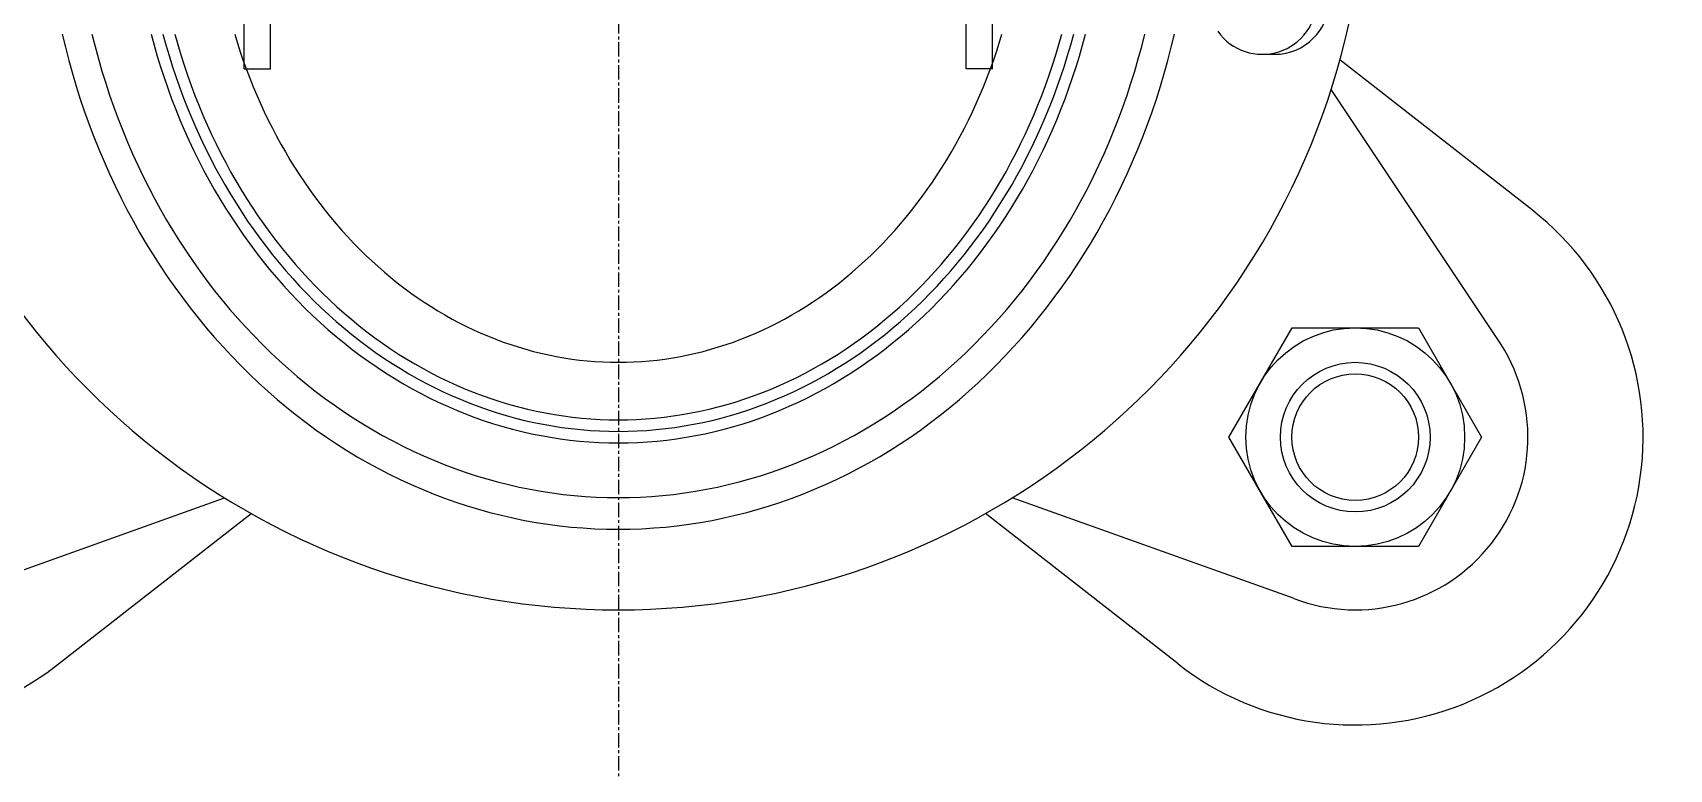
# Model space of a CAD drawing. Extents: x -190 to 176, y -982 to 176.
# Drawn here: x -50.9 to 91.3, y -78.8 to -14.9 of the extents above; entities that cross this region are included whole.
import ezdxf

# ---------------------------------------------------------------- set-up
doc = ezdxf.new("R2010")
doc.units = 0
doc.linetypes.add('CENTER', pattern=[2, 1.25, -0.25, 0.25, -0.25])
doc.linetypes.add('DASHED', pattern=[0.75, 0.5, -0.25])
doc.layers.get('0').update_dxf_attribs({"linetype": 'CONTINUOUS'})
doc.layers.add('CENTER', color=1, linetype='CENTER')

msp = doc.modelspace()

# ---------------------------------------------------------------- linework, layer by layer
at = {"color": 7, "linetype": 'CONTINUOUS'}
for p, q in [((-32.5, -18), (-32.5, 6)), ((-30.2, -18), (-30.2, 6)), ((30.2, -18), (30.2, -6)), ((32.5, -18), (32.5, -6)), ((55.93, -16.75), (57, -16.75)), ((-32.5, -18), (-30.2, -18)), ((32.5, -18), (30.2, -18)), ((79.39, -30.3), (62.67, -17.24)), ((76.32, -41.44), (61.91, -19.81)), ((-58.68, -64.02), (-34.2, -55.27)), ((58.68, -64.02), (34.2, -55.27)), ((-48.61, -69.7), (-31.89, -56.64)), ((48.61, -69.7), (31.89, -56.64))]:
    msp.add_line(p, q, dxfattribs=at)
msp.add_lwpolyline([(69.48, -40.5), (74.97, -50), (69.48, -59.5), (58.52, -59.5), (53.03, -50), (58.52, -40.5)], close=True, dxfattribs=at)
for points in [[(-48.3, -15, 0), (-48.02, -16.14, 0), (-47.73, -17.28, 0), (-47.41, -18.41, 0), (-47.08, -19.53, 0), (-46.73, -20.64, 0), (-46.35, -21.75, 0), (-45.96, -22.84, 0), (-45.55, -23.93, 0), (-45.12, -25, 0), (-44.66, -26.07, 0), (-44.2, -27.12, 0), (-43.71, -28.17, 0), (-43.2, -29.2, 0), (-42.68, -30.22, 0), (-42.14, -31.22, 0), (-41.58, -32.22, 0), (-41, -33.2, 0), (-40.41, -34.16, 0), (-39.8, -35.11, 0), (-39.17, -36.05, 0), (-38.52, -36.97, 0), (-37.86, -37.88, 0), (-37.19, -38.77, 0), (-36.5, -39.64, 0), (-35.79, -40.5, 0), (-35.07, -41.34, 0), (-34.33, -42.16, 0), (-33.58, -42.97, 0), (-32.82, -43.76, 0), (-32.04, -44.53, 0), (-31.25, -45.28, 0), (-30.44, -46.01, 0), (-29.62, -46.72, 0), (-28.79, -47.42, 0), (-27.95, -48.09, 0), (-27.1, -48.74, 0), (-26.23, -49.38, 0), (-25.36, -49.99, 0), (-24.47, -50.58, 0), (-23.57, -51.15, 0), (-22.67, -51.7, 0), (-21.75, -52.23, 0), (-20.82, -52.73, 0), (-19.89, -53.21, 0), (-18.95, -53.67, 0), (-18, -54.11, 0), (-17.04, -54.53, 0), (-16.07, -54.92, 0), (-15.1, -55.29, 0), (-14.12, -55.64, 0), (-13.14, -55.96, 0), (-12.15, -56.26, 0), (-11.16, -56.54, 0), (-10.16, -56.79, 0), (-9.15, -57.02, 0), (-8.15, -57.23, 0), (-7.14, -57.41, 0), (-6.12, -57.56, 0), (-5.11, -57.7, 0), (-4.09, -57.81, 0), (-3.07, -57.89, 0), (-2.05, -57.95, 0), (-1.02, -57.99, 0), (0, -58, 0), (1.02, -57.99, 0), (2.05, -57.95, 0), (3.07, -57.89, 0), (4.09, -57.81, 0), (5.11, -57.7, 0), (6.12, -57.56, 0), (7.14, -57.41, 0), (8.15, -57.23, 0), (9.15, -57.02, 0), (10.16, -56.79, 0), (11.16, -56.54, 0), (12.15, -56.26, 0), (13.14, -55.96, 0), (14.12, -55.64, 0), (15.1, -55.29, 0), (16.07, -54.92, 0), (17.04, -54.53, 0), (18, -54.11, 0), (18.95, -53.67, 0), (19.89, -53.21, 0), (20.82, -52.73, 0), (21.75, -52.23, 0), (22.67, -51.7, 0), (23.57, -51.15, 0), (24.47, -50.58, 0), (25.36, -49.99, 0), (26.23, -49.38, 0), (27.1, -48.74, 0), (27.95, -48.09, 0), (28.79, -47.42, 0), (29.62, -46.72, 0), (30.44, -46.01, 0), (31.25, -45.28, 0), (32.04, -44.53, 0), (32.82, -43.76, 0), (33.58, -42.97, 0), (34.33, -42.16, 0), (35.07, -41.34, 0), (35.79, -40.5, 0), (36.5, -39.64, 0), (37.19, -38.77, 0), (37.86, -37.88, 0), (38.52, -36.97, 0), (39.17, -36.05, 0), (39.8, -35.11, 0), (40.41, -34.16, 0), (41, -33.2, 0), (41.58, -32.22, 0), (42.14, -31.22, 0), (42.68, -30.22, 0), (43.2, -29.2, 0), (43.71, -28.17, 0), (44.2, -27.12, 0), (44.66, -26.07, 0), (45.12, -25, 0), (45.55, -23.93, 0), (45.96, -22.84, 0), (46.35, -21.75, 0), (46.73, -20.64, 0), (47.08, -19.53, 0), (47.41, -18.41, 0), (47.73, -17.28, 0), (48.02, -16.14, 0), (48.3, -15, 0)], [(-45.72, -15, 0), (-45.45, -16.07, 0), (-45.16, -17.14, 0), (-44.85, -18.2, 0), (-44.52, -19.25, 0), (-44.18, -20.3, 0), (-43.82, -21.33, 0), (-43.44, -22.36, 0), (-43.04, -23.38, 0), (-42.62, -24.39, 0), (-42.19, -25.39, 0), (-41.74, -26.38, 0), (-41.27, -27.35, 0), (-40.79, -28.32, 0), (-40.28, -29.27, 0), (-39.77, -30.22, 0), (-39.23, -31.15, 0), (-38.68, -32.06, 0), (-38.12, -32.97, 0), (-37.53, -33.86, 0), (-36.94, -34.74, 0), (-36.33, -35.6, 0), (-35.7, -36.45, 0), (-35.06, -37.28, 0), (-34.4, -38.1, 0), (-33.73, -38.9, 0), (-33.05, -39.69, 0), (-32.35, -40.46, 0), (-31.64, -41.21, 0), (-30.91, -41.95, 0), (-30.18, -42.67, 0), (-29.43, -43.37, 0), (-28.67, -44.05, 0), (-27.9, -44.72, 0), (-27.11, -45.37, 0), (-26.32, -46, 0), (-25.51, -46.61, 0), (-24.69, -47.2, 0), (-23.87, -47.77, 0), (-23.03, -48.32, 0), (-22.18, -48.85, 0), (-21.33, -49.37, 0), (-20.47, -49.86, 0), (-19.59, -50.33, 0), (-18.71, -50.78, 0), (-17.83, -51.21, 0), (-16.93, -51.62, 0), (-16.03, -52.01, 0), (-15.12, -52.38, 0), (-14.21, -52.72, 0), (-13.29, -53.05, 0), (-12.36, -53.35, 0), (-11.43, -53.63, 0), (-10.49, -53.89, 0), (-9.55, -54.12, 0), (-8.61, -54.34, 0), (-7.66, -54.53, 0), (-6.71, -54.7, 0), (-5.76, -54.84, 0), (-4.8, -54.97, 0), (-3.84, -55.07, 0), (-2.88, -55.15, 0), (-1.92, -55.2, 0), (-0.96, -55.24, 0), (0, -55.25, 0), (0.96, -55.24, 0), (1.92, -55.2, 0), (2.88, -55.15, 0), (3.84, -55.07, 0), (4.8, -54.97, 0), (5.76, -54.84, 0), (6.71, -54.7, 0), (7.66, -54.53, 0), (8.61, -54.34, 0), (9.55, -54.12, 0), (10.49, -53.89, 0), (11.43, -53.63, 0), (12.36, -53.35, 0), (13.29, -53.05, 0), (14.21, -52.72, 0), (15.12, -52.38, 0), (16.03, -52.01, 0), (16.93, -51.62, 0), (17.83, -51.21, 0), (18.71, -50.78, 0), (19.59, -50.33, 0), (20.47, -49.86, 0), (21.33, -49.37, 0), (22.18, -48.85, 0), (23.03, -48.32, 0), (23.87, -47.77, 0), (24.69, -47.2, 0), (25.51, -46.61, 0), (26.32, -46, 0), (27.11, -45.37, 0), (27.9, -44.72, 0), (28.67, -44.05, 0), (29.43, -43.37, 0), (30.18, -42.67, 0), (30.91, -41.95, 0), (31.64, -41.21, 0), (32.35, -40.46, 0), (33.05, -39.69, 0), (33.73, -38.9, 0), (34.4, -38.1, 0), (35.06, -37.28, 0), (35.7, -36.45, 0), (36.33, -35.6, 0), (36.94, -34.74, 0), (37.53, -33.86, 0), (38.12, -32.97, 0), (38.68, -32.06, 0), (39.23, -31.15, 0), (39.77, -30.22, 0), (40.28, -29.27, 0), (40.79, -28.32, 0), (41.27, -27.35, 0), (41.74, -26.38, 0), (42.19, -25.39, 0), (42.62, -24.39, 0), (43.04, -23.38, 0), (43.44, -22.36, 0), (43.82, -21.33, 0), (44.18, -20.3, 0), (44.52, -19.25, 0), (44.85, -18.2, 0), (45.16, -17.14, 0), (45.45, -16.07, 0), (45.72, -15, 0)], [(-40.58, -15, 0), (-40.32, -15.95, 0), (-40.05, -16.9, 0), (-39.76, -17.84, 0), (-39.45, -18.77, 0), (-39.13, -19.7, 0), (-38.8, -20.62, 0), (-38.44, -21.53, 0), (-38.08, -22.43, 0), (-37.7, -23.32, 0), (-37.3, -24.21, 0), (-36.89, -25.08, 0), (-36.46, -25.94, 0), (-36.02, -26.8, 0), (-35.57, -27.64, 0), (-35.1, -28.48, 0), (-34.62, -29.3, 0), (-34.12, -30.11, 0), (-33.61, -30.9, 0), (-33.09, -31.69, 0), (-32.55, -32.46, 0), (-32.01, -33.22, 0), (-31.45, -33.97, 0), (-30.87, -34.71, 0), (-30.29, -35.43, 0), (-29.69, -36.13, 0), (-29.08, -36.83, 0), (-28.46, -37.5, 0), (-27.83, -38.17, 0), (-27.19, -38.82, 0), (-26.53, -39.45, 0), (-25.87, -40.07, 0), (-25.2, -40.67, 0), (-24.51, -41.25, 0), (-23.82, -41.82, 0), (-23.12, -42.38, 0), (-22.41, -42.91, 0), (-21.68, -43.43, 0), (-20.96, -43.93, 0), (-20.22, -44.42, 0), (-19.47, -44.89, 0), (-18.72, -45.34, 0), (-17.96, -45.77, 0), (-17.19, -46.18, 0), (-16.42, -46.58, 0), (-15.64, -46.96, 0), (-14.85, -47.32, 0), (-14.06, -47.66, 0), (-13.26, -47.98, 0), (-12.46, -48.28, 0), (-11.65, -48.57, 0), (-10.84, -48.83, 0), (-10.02, -49.08, 0), (-9.2, -49.3, 0), (-8.37, -49.51, 0), (-7.55, -49.7, 0), (-6.71, -49.87, 0), (-5.88, -50.01, 0), (-5.05, -50.14, 0), (-4.21, -50.25, 0), (-3.37, -50.34, 0), (-2.53, -50.41, 0), (-1.69, -50.46, 0), (-0.84, -50.49, 0), (0, -50.5, 0), (0.84, -50.49, 0), (1.69, -50.46, 0), (2.53, -50.41, 0), (3.37, -50.34, 0), (4.21, -50.25, 0), (5.05, -50.14, 0), (5.88, -50.01, 0), (6.71, -49.87, 0), (7.55, -49.7, 0), (8.37, -49.51, 0), (9.2, -49.3, 0), (10.02, -49.08, 0), (10.84, -48.83, 0), (11.65, -48.57, 0), (12.46, -48.28, 0), (13.26, -47.98, 0), (14.06, -47.66, 0), (14.85, -47.32, 0), (15.64, -46.96, 0), (16.42, -46.58, 0), (17.19, -46.18, 0), (17.96, -45.77, 0), (18.72, -45.34, 0), (19.47, -44.89, 0), (20.22, -44.42, 0), (20.96, -43.93, 0), (21.68, -43.43, 0), (22.41, -42.91, 0), (23.12, -42.38, 0), (23.82, -41.82, 0), (24.51, -41.25, 0), (25.2, -40.67, 0), (25.87, -40.07, 0), (26.53, -39.45, 0), (27.19, -38.82, 0), (27.83, -38.17, 0), (28.46, -37.5, 0), (29.08, -36.83, 0), (29.69, -36.13, 0), (30.29, -35.43, 0), (30.87, -34.71, 0), (31.45, -33.97, 0), (32.01, -33.22, 0), (32.55, -32.46, 0), (33.09, -31.69, 0), (33.61, -30.9, 0), (34.12, -30.11, 0), (34.62, -29.3, 0), (35.1, -28.48, 0), (35.57, -27.64, 0), (36.02, -26.8, 0), (36.46, -25.94, 0), (36.89, -25.08, 0), (37.3, -24.21, 0), (37.7, -23.32, 0), (38.08, -22.43, 0), (38.44, -21.53, 0), (38.8, -20.62, 0), (39.13, -19.7, 0), (39.45, -18.77, 0), (39.76, -17.84, 0), (40.05, -16.9, 0), (40.32, -15.95, 0), (40.58, -15, 0)], [(-39.55, -15, 0), (-39.29, -15.93, 0), (-39.02, -16.85, 0), (-38.74, -17.76, 0), (-38.43, -18.67, 0), (-38.12, -19.57, 0), (-37.79, -20.47, 0), (-37.44, -21.35, 0), (-37.08, -22.23, 0), (-36.7, -23.1, 0), (-36.32, -23.96, 0), (-35.91, -24.81, 0), (-35.49, -25.65, 0), (-35.06, -26.48, 0), (-34.62, -27.3, 0), (-34.16, -28.11, 0), (-33.69, -28.91, 0), (-33.2, -29.69, 0), (-32.71, -30.47, 0), (-32.2, -31.23, 0), (-31.67, -31.98, 0), (-31.14, -32.72, 0), (-30.59, -33.45, 0), (-30.03, -34.16, 0), (-29.46, -34.86, 0), (-28.88, -35.55, 0), (-28.28, -36.22, 0), (-27.68, -36.88, 0), (-27.06, -37.53, 0), (-26.44, -38.16, 0), (-25.8, -38.77, 0), (-25.15, -39.37, 0), (-24.5, -39.95, 0), (-23.83, -40.52, 0), (-23.16, -41.08, 0), (-22.47, -41.61, 0), (-21.78, -42.13, 0), (-21.08, -42.64, 0), (-20.37, -43.13, 0), (-19.65, -43.6, 0), (-18.93, -44.05, 0), (-18.2, -44.49, 0), (-17.46, -44.91, 0), (-16.71, -45.31, 0), (-15.96, -45.69, 0), (-15.2, -46.06, 0), (-14.43, -46.41, 0), (-13.66, -46.74, 0), (-12.89, -47.05, 0), (-12.11, -47.35, 0), (-11.32, -47.62, 0), (-10.53, -47.88, 0), (-9.74, -48.12, 0), (-8.94, -48.34, 0), (-8.14, -48.54, 0), (-7.33, -48.72, 0), (-6.52, -48.88, 0), (-5.71, -49.03, 0), (-4.9, -49.15, 0), (-4.09, -49.26, 0), (-3.27, -49.35, 0), (-2.46, -49.41, 0), (-1.64, -49.46, 0), (-0.82, -49.49, 0), (0, -49.5, 0), (0.82, -49.49, 0), (1.64, -49.46, 0), (2.46, -49.41, 0), (3.27, -49.35, 0), (4.09, -49.26, 0), (4.9, -49.15, 0), (5.71, -49.03, 0), (6.52, -48.88, 0), (7.33, -48.72, 0), (8.14, -48.54, 0), (8.94, -48.34, 0), (9.74, -48.12, 0), (10.53, -47.88, 0), (11.32, -47.62, 0), (12.11, -47.35, 0), (12.89, -47.05, 0), (13.66, -46.74, 0), (14.43, -46.41, 0), (15.2, -46.06, 0), (15.96, -45.69, 0), (16.71, -45.31, 0), (17.46, -44.91, 0), (18.2, -44.49, 0), (18.93, -44.05, 0), (19.65, -43.6, 0), (20.37, -43.13, 0), (21.08, -42.64, 0), (21.78, -42.13, 0), (22.47, -41.61, 0), (23.16, -41.08, 0), (23.83, -40.52, 0), (24.5, -39.95, 0), (25.15, -39.37, 0), (25.8, -38.77, 0), (26.44, -38.16, 0), (27.06, -37.53, 0), (27.68, -36.88, 0), (28.28, -36.22, 0), (28.88, -35.55, 0), (29.46, -34.86, 0), (30.03, -34.16, 0), (30.59, -33.45, 0), (31.14, -32.72, 0), (31.67, -31.98, 0), (32.2, -31.23, 0), (32.71, -30.47, 0), (33.2, -29.69, 0), (33.69, -28.91, 0), (34.16, -28.11, 0), (34.62, -27.3, 0), (35.06, -26.48, 0), (35.49, -25.65, 0), (35.91, -24.81, 0), (36.32, -23.96, 0), (36.7, -23.1, 0), (37.08, -22.23, 0), (37.44, -21.35, 0), (37.79, -20.47, 0), (38.12, -19.57, 0), (38.43, -18.67, 0), (38.74, -17.76, 0), (39.02, -16.85, 0), (39.29, -15.93, 0), (39.55, -15, 0)], [(-38.51, -15, 0), (-38.26, -15.9, 0), (-37.99, -16.8, 0), (-37.71, -17.69, 0), (-37.41, -18.57, 0), (-37.1, -19.45, 0), (-36.78, -20.32, 0), (-36.44, -21.18, 0), (-36.08, -22.03, 0), (-35.71, -22.87, 0), (-35.33, -23.71, 0), (-34.94, -24.53, 0), (-34.53, -25.35, 0), (-34.1, -26.16, 0), (-33.67, -26.95, 0), (-33.22, -27.74, 0), (-32.76, -28.52, 0), (-32.29, -29.28, 0), (-31.8, -30.03, 0), (-31.3, -30.78, 0), (-30.79, -31.51, 0), (-30.27, -32.22, 0), (-29.74, -32.93, 0), (-29.19, -33.62, 0), (-28.63, -34.3, 0), (-28.07, -34.97, 0), (-27.49, -35.62, 0), (-26.9, -36.26, 0), (-26.3, -36.88, 0), (-25.69, -37.5, 0), (-25.07, -38.09, 0), (-24.44, -38.67, 0), (-23.8, -39.24, 0), (-23.15, -39.79, 0), (-22.5, -40.33, 0), (-21.83, -40.85, 0), (-21.16, -41.36, 0), (-20.48, -41.85, 0), (-19.79, -42.32, 0), (-19.09, -42.78, 0), (-18.38, -43.22, 0), (-17.67, -43.64, 0), (-16.95, -44.05, 0), (-16.23, -44.44, 0), (-15.5, -44.81, 0), (-14.76, -45.17, 0), (-14.01, -45.5, 0), (-13.27, -45.82, 0), (-12.51, -46.13, 0), (-11.75, -46.41, 0), (-10.99, -46.68, 0), (-10.22, -46.93, 0), (-9.45, -47.16, 0), (-8.68, -47.37, 0), (-7.9, -47.57, 0), (-7.12, -47.74, 0), (-6.33, -47.9, 0), (-5.55, -48.04, 0), (-4.76, -48.16, 0), (-3.97, -48.27, 0), (-3.18, -48.35, 0), (-2.38, -48.42, 0), (-1.59, -48.46, 0), (-0.79, -48.49, 0), (0, -48.5, 0), (0.79, -48.49, 0), (1.59, -48.46, 0), (2.38, -48.42, 0), (3.18, -48.35, 0), (3.97, -48.27, 0), (4.76, -48.16, 0), (5.55, -48.04, 0), (6.33, -47.9, 0), (7.12, -47.74, 0), (7.9, -47.57, 0), (8.68, -47.37, 0), (9.45, -47.16, 0), (10.22, -46.93, 0), (10.99, -46.68, 0), (11.75, -46.41, 0), (12.51, -46.13, 0), (13.27, -45.82, 0), (14.01, -45.5, 0), (14.76, -45.17, 0), (15.5, -44.81, 0), (16.23, -44.44, 0), (16.95, -44.05, 0), (17.67, -43.64, 0), (18.38, -43.22, 0), (19.09, -42.78, 0), (19.79, -42.32, 0), (20.48, -41.85, 0), (21.16, -41.36, 0), (21.83, -40.85, 0), (22.5, -40.33, 0), (23.15, -39.79, 0), (23.8, -39.24, 0), (24.44, -38.67, 0), (25.07, -38.09, 0), (25.69, -37.5, 0), (26.3, -36.88, 0), (26.9, -36.26, 0), (27.49, -35.62, 0), (28.07, -34.97, 0), (28.63, -34.3, 0), (29.19, -33.62, 0), (29.74, -32.93, 0), (30.27, -32.22, 0), (30.79, -31.51, 0), (31.3, -30.78, 0), (31.8, -30.03, 0), (32.29, -29.28, 0), (32.76, -28.52, 0), (33.22, -27.74, 0), (33.67, -26.95, 0), (34.1, -26.16, 0), (34.53, -25.35, 0), (34.94, -24.53, 0), (35.33, -23.71, 0), (35.71, -22.87, 0), (36.08, -22.03, 0), (36.44, -21.18, 0), (36.78, -20.32, 0), (37.1, -19.45, 0), (37.41, -18.57, 0), (37.71, -17.69, 0), (37.99, -16.8, 0), (38.26, -15.9, 0), (38.51, -15, 0)], [(-33.32, -15, 0), (-33.08, -15.77, 0), (-32.83, -16.54, 0), (-32.57, -17.31, 0), (-32.29, -18.06, 0), (-32.01, -18.81, 0), (-31.71, -19.56, 0), (-31.4, -20.29, 0), (-31.08, -21.02, 0), (-30.75, -21.74, 0), (-30.4, -22.46, 0), (-30.05, -23.16, 0), (-29.68, -23.86, 0), (-29.31, -24.55, 0), (-28.92, -25.23, 0), (-28.52, -25.9, 0), (-28.12, -26.56, 0), (-27.7, -27.21, 0), (-27.27, -27.85, 0), (-26.83, -28.48, 0), (-26.38, -29.1, 0), (-25.93, -29.71, 0), (-25.46, -30.31, 0), (-24.99, -30.9, 0), (-24.5, -31.48, 0), (-24.01, -32.04, 0), (-23.5, -32.6, 0), (-22.99, -33.14, 0), (-22.47, -33.67, 0), (-21.95, -34.19, 0), (-21.41, -34.7, 0), (-20.87, -35.19, 0), (-20.32, -35.67, 0), (-19.76, -36.14, 0), (-19.2, -36.59, 0), (-18.62, -37.03, 0), (-18.04, -37.46, 0), (-17.46, -37.88, 0), (-16.87, -38.28, 0), (-16.27, -38.66, 0), (-15.67, -39.04, 0), (-15.06, -39.39, 0), (-14.44, -39.74, 0), (-13.82, -40.07, 0), (-13.2, -40.38, 0), (-12.57, -40.68, 0), (-11.93, -40.97, 0), (-11.29, -41.24, 0), (-10.65, -41.5, 0), (-10, -41.74, 0), (-9.35, -41.96, 0), (-8.7, -42.17, 0), (-8.04, -42.37, 0), (-7.38, -42.55, 0), (-6.72, -42.71, 0), (-6.05, -42.86, 0), (-5.39, -43, 0), (-4.72, -43.11, 0), (-4.05, -43.22, 0), (-3.38, -43.3, 0), (-2.7, -43.37, 0), (-2.03, -43.43, 0), (-1.35, -43.47, 0), (-0.68, -43.49, 0), (0, -43.5, 0), (0.68, -43.49, 0), (1.35, -43.47, 0), (2.03, -43.43, 0), (2.7, -43.37, 0), (3.38, -43.3, 0), (4.05, -43.22, 0), (4.72, -43.11, 0), (5.39, -43, 0), (6.05, -42.86, 0), (6.72, -42.71, 0), (7.38, -42.55, 0), (8.04, -42.37, 0), (8.7, -42.17, 0), (9.35, -41.96, 0), (10, -41.74, 0), (10.65, -41.5, 0), (11.29, -41.24, 0), (11.93, -40.97, 0), (12.57, -40.68, 0), (13.2, -40.38, 0), (13.82, -40.07, 0), (14.44, -39.74, 0), (15.06, -39.39, 0), (15.67, -39.04, 0), (16.27, -38.66, 0), (16.87, -38.28, 0), (17.46, -37.88, 0), (18.04, -37.46, 0), (18.62, -37.03, 0), (19.2, -36.59, 0), (19.76, -36.14, 0), (20.32, -35.67, 0), (20.87, -35.19, 0), (21.41, -34.7, 0), (21.95, -34.19, 0), (22.47, -33.67, 0), (22.99, -33.14, 0), (23.5, -32.6, 0), (24.01, -32.04, 0), (24.5, -31.48, 0), (24.99, -30.9, 0), (25.46, -30.31, 0), (25.93, -29.71, 0), (26.38, -29.1, 0), (26.83, -28.48, 0), (27.27, -27.85, 0), (27.7, -27.21, 0), (28.12, -26.56, 0), (28.52, -25.9, 0), (28.92, -25.23, 0), (29.31, -24.55, 0), (29.68, -23.86, 0), (30.05, -23.16, 0), (30.4, -22.46, 0), (30.75, -21.74, 0), (31.08, -21.02, 0), (31.4, -20.29, 0), (31.71, -19.56, 0), (32.01, -18.81, 0), (32.29, -18.06, 0), (32.57, -17.31, 0), (32.83, -16.54, 0), (33.08, -15.77, 0), (33.32, -15, 0)]]:
    msp.add_polyline3d(points, dxfattribs=at)
for centre, radius in [((0, 0), 156.3), ((0, 0), 154.05), ((64, -50), 9.5), ((64, -50), 6.5), ((64, -50), 5.5)]:
    msp.add_circle(centre, radius, dxfattribs=at)
at = {"color": 3, "linetype": 'DASHED'}
for radius in [155.1, 152.95]:
    msp.add_circle((0, 0), radius, dxfattribs=at)
at = {"color": 7, "linetype": 'CONTINUOUS'}
for centre, radius, start, end in [((17.97, 8.38), 84, 343.6917, 66.3083), ((0, 0), 65, 117.3801, 62.6199), ((55.93, -12), 4.75, 215.3765, 144.6235), ((57, -12), 4.75, 270, 90), ((-64, -50), 25, 127.9987, 307.9987), ((64, -50), 25, 232.0013, 52.0013), ((64, -50), 15, 249.2214, 34.7811)]:
    msp.add_arc(centre, radius, start, end, dxfattribs=at)
at = {"layer": 'CENTER', "color": 1, "linetype": 'CENTER'}
msp.add_line((0, 176.3), (0, -176.3), dxfattribs=at)

doc.saveas('drawing.dxf')
